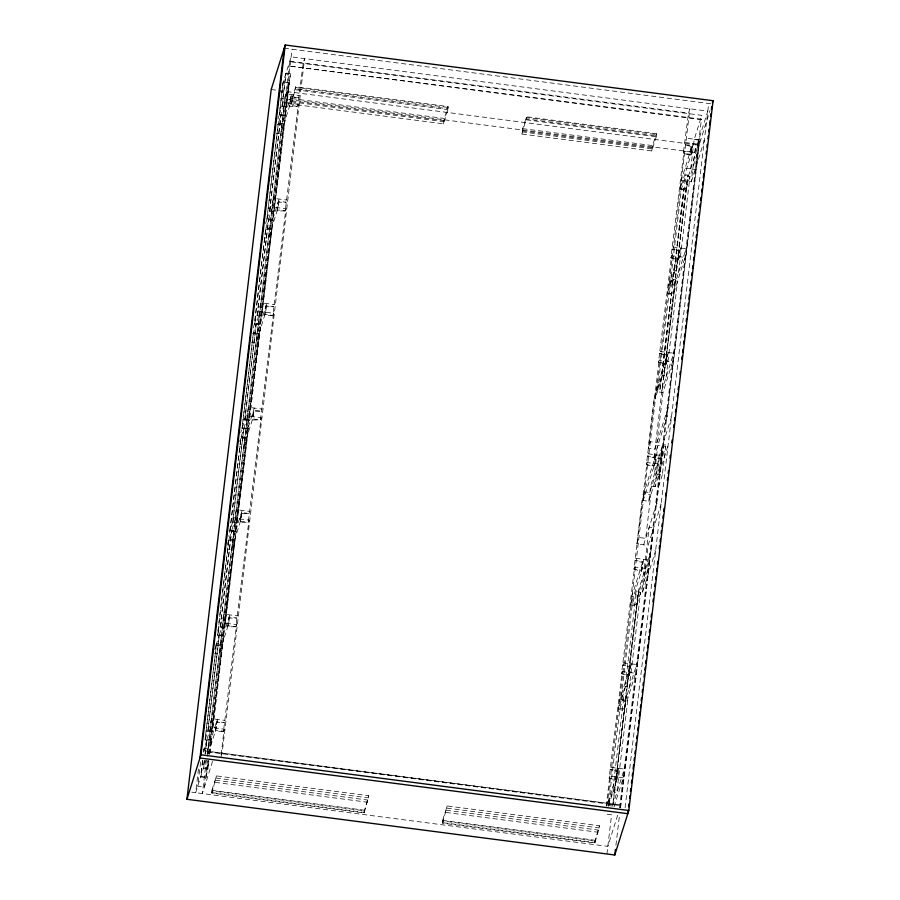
<?xml version="1.0" encoding="UTF-8"?>
<svg xmlns="http://www.w3.org/2000/svg" width="900" height="900" viewBox="0 0 900 900"><rect width="100%" height="100%" fill="white"/><g stroke="black" fill="none" stroke-linecap="round" stroke-linejoin="round"><path stroke-width="0.67" stroke-dasharray="4.5 3.38" d="M198.495 768.971L195.683 792.686L205.976 760.005M200.588 761.985L197.708 786.251L204.424 787.117L207.574 760.624M202.556 760.793L200.632 776.97L206.235 777.701L208.316 760.984M203.67 751.365L203.996 748.665L209.588 749.396L209.115 753.435M210.623 740.689L221.996 644.884L216.394 644.164L205.02 739.957L211.174 740.666L211.433 739.867L206.955 739.283L205.189 754.11M223.031 636.176L234.405 540.382L228.803 539.651L217.429 635.456L223.583 636.165L223.841 635.355L219.352 634.77L207.99 730.575L212.468 731.16L223.841 635.355M229.838 530.944L240.953 437.321L246.555 438.053L235.44 531.675L229.838 530.944L228.172 536.243M253.136 328.084L254.396 324.113L265.77 228.319L271.373 229.039L259.999 324.844M266.805 219.6L278.179 123.806L283.77 124.538L272.396 220.331L266.805 219.6L265.545 223.583M277.954 119.07L279.202 115.099L283.084 82.44L288.855 82.631L283.252 81.9L279.382 114.559L284.974 115.29L288.855 82.631M202.725 760.264L200.801 776.43L206.404 777.161M203.681 752.175L206.696 740.081L205.099 753.559M205.2 739.418L216.562 643.624L219.105 635.58L207.731 731.374L205.2 739.418L210.791 740.149L222.165 644.355L216.562 643.624M228.971 539.123L234.574 539.842L223.2 635.648L217.597 634.916L228.971 539.123L231.514 531.067L235.991 531.653L236.25 530.854L231.761 530.269L220.388 626.062L224.876 626.648L236.25 530.854M230.006 530.404L241.121 436.793L243.664 428.749L232.549 522.36L230.006 530.404L235.609 531.135L246.724 437.524L241.121 436.793M242.156 428.085L253.53 332.28L256.061 324.236L244.688 420.03L242.156 428.085L247.759 428.805L259.132 333.011L253.53 332.28M265.939 227.779L271.541 228.51L260.168 324.304L254.565 323.572L265.939 227.779L268.47 219.735L272.947 220.32L273.206 219.51L268.729 218.925L257.355 314.73L261.832 315.304L273.206 219.51M278.347 123.266L283.939 123.998L272.565 219.803L266.974 219.071L278.347 123.266L280.879 115.222L285.356 115.808L285.615 115.009L281.137 114.424L269.764 210.218L274.241 210.803L285.615 115.009M204.3 760.298L203.333 768.386L207.821 768.971L209.036 760.084M217.597 634.916L220.14 626.873L231.514 531.067M254.565 323.572L257.096 315.529L268.47 219.735M266.974 219.071L269.505 211.028L280.879 115.222M279.382 114.559L281.914 106.515L285.795 73.856L290.272 74.441L290.52 73.642L286.043 73.058L282.173 105.716L286.65 106.301L290.52 73.642M204.39 760.849L203.591 767.587L208.069 768.173M243.911 427.939L248.389 428.524L237.274 522.146L232.796 521.561L243.911 427.939L247.669 416.036L261.101 417.78L248.287 522.259L240.109 522.315L241.132 513.596L249.311 513.551L241.481 512.528L240.446 521.235L248.287 522.259L248.963 520.11L235.519 518.366L231.761 530.269M256.32 323.438L260.798 324.022L249.424 419.816L244.946 419.231L256.32 323.438L260.077 311.524L273.51 313.279L260.426 419.929L252.248 419.985L253.282 411.277L261.461 411.221L253.62 410.197L252.585 418.905L260.426 419.929L261.101 417.78M206.37 760.084L202.399 793.564L213.48 758.396M207.259 753.694L284.85 99.034L286.875 92.599L280.159 91.721M207.18 756.214L289.631 61.684L701.786 115.358L701.269 119.711L289.114 66.038L701.438 119.183L619.335 809.887M208.395 753.93L292.05 49.241M206.235 777.701L208.316 760.174M247.59 429.345L258.964 333.551L253.361 332.82L241.987 428.614L248.141 429.322L248.389 428.524M288.686 83.171L284.805 115.83L279.202 115.099M209.126 754.245L209.756 748.856L204.165 748.125M207.821 768.971L208.778 760.883M209.576 754.144L211.174 740.666M207.731 731.374L212.209 731.959L223.583 636.165M220.14 626.873L224.618 627.457L235.991 531.653M232.549 522.36L237.026 522.945L248.141 429.322M244.688 420.03L249.176 420.615L260.798 324.022M257.096 315.529L261.585 316.114L272.947 220.32M269.505 211.028L273.983 211.612L285.356 115.808M281.914 106.515L286.391 107.1L290.272 74.441M209.835 753.345L211.433 739.867M295.47 88.886L295.875 87.604L448.2 107.438L447.941 109.62L443.452 123.829L291.139 103.995L291.971 98.617L295.729 86.715L448.054 106.549L447.795 108.731L295.47 88.886L295.729 86.715M364.444 810.776L363.938 812.385L211.612 792.551L211.871 790.369L216.439 775.89L368.764 795.724L364.185 812.947L211.86 793.114L212.119 790.942L364.444 810.776L364.185 812.947M291.139 103.995L295.875 87.604M211.86 793.114L216.439 775.89M206.955 739.283L210.701 727.369L224.145 729.124L220.781 757.429L222.143 753.143L304.594 58.613L303.233 62.899L297.652 106.414L289.474 106.459L290.509 97.751L298.688 97.706L290.846 96.683L289.811 105.39L297.652 106.414L298.327 104.265L284.884 102.521L281.137 114.424M224.145 729.124L223.47 731.273L215.629 730.249L216.664 721.541L224.505 722.565L216.326 722.61L215.291 731.317L223.47 731.273L236.554 624.623L223.11 622.867L219.352 634.77M236.554 624.623L235.879 626.76L228.037 625.748L229.072 617.029L236.914 618.053L228.735 618.109L227.7 626.816L235.879 626.76L248.963 520.11M273.51 313.279L272.835 315.428L264.994 314.404L266.029 305.696L273.87 306.72L265.691 306.765L264.656 315.473L272.835 315.428L285.919 208.778L272.475 207.023L268.729 218.925M285.919 208.778L285.244 210.915L277.403 209.891L278.438 201.184L286.279 202.208L278.1 202.264L277.065 210.971L285.244 210.915L298.327 104.265M443.452 123.829L444.296 118.451L448.054 106.549M363.938 812.385L368.764 795.724M526.185 118.935L526.601 117.653L656.516 134.572L656.258 136.744L651.78 150.953L521.854 134.032L522.697 128.666L526.444 116.764L656.37 133.672L656.111 135.855L526.185 118.935L526.444 116.764M595.159 840.825L594.653 842.434L442.339 822.6L442.598 820.418L447.154 805.939L599.479 825.773L594.9 842.996L442.586 823.163L442.845 820.991L595.159 840.825L594.9 842.996M521.854 134.032L526.601 117.653M442.586 823.163L447.154 805.939M651.78 150.953L652.613 145.586L656.37 133.672M594.653 842.434L599.479 825.773M636.919 543.938L642.082 500.4L644.107 493.965L650.835 494.831L645.66 538.38L638.944 537.502L636.919 543.938L648.113 545.4L661.129 504.101L656.651 503.516L643.635 544.815M668.025 407.723L655.009 449.021L648.281 448.144L654.232 398.07L656.258 391.635L662.985 392.512L672.615 361.935L659.183 360.191L658.508 362.329L666 364.421L667.035 355.714L659.531 353.621L671.591 255.679L685.024 257.434M623.25 777.78L609.806 776.036L606.06 807.604L607.41 803.317L689.873 108.788L688.511 113.074L683.314 153.326L690.817 155.419L691.852 146.711L684.349 144.607L692.19 145.631L691.155 154.339L683.314 153.326L683.989 151.178L697.433 152.921M609.806 776.036L609.131 778.174L616.972 779.197L618.008 770.49L610.166 769.466L617.67 771.559L616.635 780.278L609.131 778.174L622.215 671.524L635.659 673.279M622.215 671.524L621.54 673.673L629.381 674.696L630.416 665.989L622.575 664.965L630.079 667.058L629.044 675.765L621.54 673.673L634.624 567.023L648.067 568.778M634.624 567.023L633.949 569.171L641.79 570.184L642.825 561.476L634.984 560.464L642.488 562.556L641.452 571.264L633.949 569.171L647.033 462.521L660.465 464.265M647.033 462.521L646.357 464.659L654.199 465.683L655.222 456.975L647.393 455.951L654.885 458.044L653.861 466.751L646.357 464.659L659.183 360.191M671.591 255.679L670.905 257.827L678.746 258.851L679.781 250.144L671.94 249.12L679.444 251.213L678.409 259.92L670.905 257.827L683.989 151.178M618.39 709.549L619.425 700.841L631.091 663.84L630.056 672.548L618.39 709.549L623.992 710.28L637.009 668.992M630.799 605.048L631.834 596.34L643.5 559.339L642.465 568.046L630.799 605.048L636.401 605.779L649.418 564.48M644.231 491.839L643.207 500.546L654.874 463.534L655.909 454.826L644.231 491.839L649.834 492.559L662.861 451.271M655.346 398.216L656.381 389.509L668.048 352.496L667.024 361.204L655.346 398.216L654.232 398.07M667.755 293.704L668.79 284.996L680.456 247.995L679.421 256.702L667.755 293.704L673.357 294.435L686.374 253.136M680.164 189.203L681.199 180.495L692.865 143.494L691.83 152.201L680.164 189.203L685.766 189.934L698.783 148.635M673.762 293.152L671.524 292.86L660.15 388.654L659.88 389.509L657.641 389.216L669.015 293.423L673.447 279.371L675.686 279.664L663.908 376.751L666.146 377.044L677.52 281.239L675.281 280.957L675.686 279.664M686.171 188.64L683.933 188.347L672.559 284.153L672.289 285.007L670.05 284.715L681.424 188.921L685.845 174.87L688.095 175.162L676.316 272.239L678.555 272.531L689.929 176.737L687.69 176.445L662.389 388.946L660.15 388.654M625.433 700.29L620.944 699.705L632.317 603.911L636.48 590.715L638.719 591.008L613.024 804.791L608.546 804.206L619.92 708.413L624.071 695.216L626.31 695.509L614.531 792.596L616.781 792.889L628.144 697.095L625.905 696.803L626.31 695.509M659.88 389.509L671.524 292.86M672.289 285.007L683.933 188.347M608.546 804.206L612.697 791.021L624.071 695.216M620.944 699.705L625.106 686.509L636.48 590.715M657.641 389.216L662.074 375.165L673.447 279.371M670.05 284.715L674.482 270.664L685.845 174.87M606.926 853.976L611.584 814.793L605.981 814.061M608.445 806.265L617.648 777.06L618.683 768.341L607.016 805.354L612.619 806.085L638.077 591.626L651.094 550.327L655.571 550.913L642.555 592.211L638.077 591.626M642.082 500.4L648.799 501.266L650.61 486.034L663.637 444.735L668.115 445.32L655.087 486.619L658.451 458.314L671.467 417.015L666.99 416.43L653.974 457.729L661.815 458.752L665.696 446.411L657.866 445.387L654.502 473.692L662.344 474.716L665.696 446.411M653.974 457.729L686.801 181.226L699.817 139.928L666.99 416.43M690.289 151.83L691.189 144.214M638.314 592.29L640.553 592.582L629.179 688.376L626.94 688.095L638.719 591.008M662.985 392.512L657.034 442.586L650.317 441.709L648.281 448.144M690.683 168.885L694.181 139.5L701.786 115.358M642.555 592.211L648.113 545.4M681.199 180.495L691.279 181.811L695.678 144.799M658.98 474.277L662.344 445.973M615.926 845.246L619.571 814.579M620.393 807.615L699.03 145.226L709.954 110.599M620.55 807.604L653.692 527.704L649.215 527.119L643.658 573.93L648.135 574.515M656.651 503.516L663.637 444.735M625.095 807.683L708.694 103.5M282.251 85.095L291.15 56.858L707.794 111.116L694.766 152.415L278.134 98.156M282.173 105.716L285.919 93.802L299.363 95.558M286.391 107.1L286.65 106.301M269.764 210.218L273.51 198.315L286.954 200.059M273.983 211.612L274.241 210.803M257.355 314.73L261.113 302.816L274.545 304.571M261.585 316.114L261.832 315.304M240.739 432.596L241.571 429.941M244.946 419.231L248.704 407.329L262.136 409.072M239.704 441.304L240.536 438.649M249.176 420.615L249.424 419.816M232.796 521.561L236.554 509.659L249.998 511.402M227.138 544.961L228.803 539.651M237.026 522.945L237.274 522.146M220.388 626.062L224.145 614.16L237.589 615.915M214.729 649.462L216.394 644.164M224.618 627.457L224.876 626.648M207.99 730.575L211.736 718.661L225.18 720.416M212.209 731.959L212.468 731.16M207.934 753.806L208.699 751.387M208.339 753.367L216.304 728.1L217.339 719.393L207.697 749.959L203.22 749.385M211.612 792.551L212.119 790.942M447.795 108.731L448.2 107.438M656.111 135.855L656.516 134.572M442.339 822.6L442.845 820.991M687.69 176.445L688.095 175.162M691.279 181.811L704.295 140.513L686.374 138.172M687.409 244.429L674.393 285.727L668.79 284.996M675 348.941L661.984 390.229L656.381 389.509M648.799 501.266L661.826 459.979M662.344 474.716L658.451 487.058L650.61 486.034M650.452 555.773L637.425 597.071L631.834 596.34M638.044 660.274L625.028 701.572L619.425 700.841M612.619 806.085L625.635 764.786M614.081 806.861L624.6 773.494M617.692 815.096L607.837 846.36L191.756 792.169M620.089 807.48L620.854 805.061L200.857 750.364M284.22 48.218L712.058 103.939M289.8 61.155L688.511 113.074M694.181 139.5L698.659 140.074L695.171 169.47L685.091 168.154M295.616 89.775L447.941 109.62M526.342 119.824L656.258 136.744M685.024 142.47L698.467 144.214M271.192 89.516L276.424 90.191M279.034 90.54L699.03 145.226M291.971 98.617L444.296 118.451M522.697 128.666L652.613 145.586M291.713 100.8L444.037 120.634M522.439 130.838L652.354 147.757M291.397 101.812L443.711 121.646M522.113 131.861L652.039 148.781M277.403 124.526L281.88 125.111L291.521 94.534L290.486 103.241L280.845 133.819L276.368 133.234M681.424 188.921L683.663 189.214M672.615 246.971L686.059 248.726M674.482 270.664L676.721 270.956M264.994 229.028L269.471 229.612L279.113 199.046L278.077 207.754L268.436 238.32L263.959 237.735M672.559 284.153L674.798 284.445M669.015 293.423L671.254 293.715M660.217 351.484L673.65 353.228M662.074 375.165L664.312 375.457M254.396 324.113L260.55 324.821M252.585 333.54L257.074 334.114L266.704 303.548L265.669 312.255L256.039 342.821L251.55 342.248M648.067 453.803L661.5 455.558M241.301 438.188L244.665 438.626L254.295 408.06L253.271 416.767L243.63 447.334L239.153 446.749M635.659 558.315L649.102 560.059M228.037 540.371L232.515 540.956L242.156 510.379L241.121 519.086L231.48 549.664L227.002 549.079M632.317 603.911L636.806 604.485M623.25 662.816L636.694 664.571M625.106 686.509L627.345 686.801M215.629 644.873L220.106 645.457L229.748 614.891L228.713 623.599L219.071 654.165L214.594 653.58M619.92 708.413L624.398 708.998M610.841 767.329L624.285 769.072M612.697 791.021L614.947 791.314M207.866 751.32L620.021 804.994M207.697 751.86L619.852 805.534M216.18 778.072L368.505 797.906M446.895 808.11L599.22 827.955M215.505 780.21L367.819 800.055M446.22 810.259L598.545 830.092M215.246 782.393L367.56 802.226M445.961 812.441L598.286 832.275M211.871 790.369L364.196 810.202M442.598 820.418L594.911 840.251M659.531 353.621L658.508 362.329L666.337 363.353L667.373 354.645L659.531 353.621"/><path stroke-width="1.35" d="M186.93 799.279L271.192 89.516L285.233 45L713.07 100.721L628.808 810.484L614.768 855L186.93 799.279L200.97 754.774L285.233 45M284.22 48.218L199.958 757.991L627.795 813.701L628.121 810.911M614.768 855L615.431 849.42M628.616 806.738L628.954 803.947M629.606 798.367L629.944 795.577M630.439 791.393L630.765 788.602M631.429 783.023L631.766 780.232M632.261 776.059L632.587 773.269M633.082 769.084L633.589 764.899M634.084 760.714L634.41 757.924M634.905 753.739L635.242 750.96M635.906 745.38L636.232 742.59M636.727 738.405L637.065 735.615M637.717 730.035L638.055 727.245M638.55 723.071L638.887 720.281M639.383 716.096L639.877 711.911M640.373 707.726L640.699 704.936M641.205 700.751L641.531 697.961M642.195 692.393L642.521 689.602M643.016 685.418L643.354 682.627M644.018 677.048L644.344 674.258M644.839 670.072L645.176 667.294M645.671 663.109L645.998 660.319M646.661 654.739L646.999 651.949M647.494 647.764L647.82 644.974M648.484 639.405L648.81 636.615M649.316 632.43L649.643 629.64M650.306 624.06L650.633 621.27M651.127 617.085L651.465 614.295M652.95 601.751L653.288 598.961M653.783 594.776L654.109 591.986M654.773 586.406L655.11 583.627M655.605 579.442L655.931 576.653M656.595 571.072L656.921 568.283M657.428 564.097L657.754 561.308M659.239 548.764L659.576 545.974M660.071 541.789L660.398 538.999M661.061 533.419L661.399 530.629M661.894 526.455L662.22 523.665M662.884 518.085L663.221 515.295M663.716 511.11L664.043 508.32M665.539 495.776L665.865 492.986M667.361 480.431L667.688 477.641M668.183 473.456L668.52 470.678M670.005 458.123L670.331 455.332M671.827 442.789L672.154 439.999M673.65 427.444L673.976 424.654M674.471 420.469L674.809 417.679M675.472 412.11L675.799 409.32M676.294 405.135L676.631 402.345M677.284 396.765L677.621 393.975M678.116 389.79L678.442 387.011M679.939 374.456L680.265 371.666M681.761 359.123L682.087 356.332M682.582 352.147L682.92 349.358M683.584 343.777L683.91 340.988M684.405 336.803L684.742 334.012M685.395 328.444L685.732 325.654M686.227 321.469L686.554 318.679M687.217 313.099L687.555 310.309M688.05 306.124L688.376 303.345M688.871 299.16L689.377 294.975M689.873 290.79L690.199 288M690.694 283.815L691.031 281.025M691.695 275.456L692.021 272.666M692.516 268.481L692.854 265.691M693.518 260.111L693.844 257.321M694.339 253.136L694.676 250.346M695.171 246.172L695.666 241.987M696.161 237.803L696.488 235.013M696.994 230.828L697.489 226.643M697.984 222.458L698.31 219.679M698.805 215.494L699.143 212.704M699.806 207.124L700.133 204.334M700.627 200.149L700.965 197.359M701.629 191.79L701.955 189M702.45 184.815L702.788 182.025M703.283 177.84L703.778 173.655M704.273 169.47L704.599 166.68M705.105 162.506L705.431 159.716M706.095 154.136L706.421 151.346M706.916 147.161L707.254 144.371M707.918 138.791L708.244 136.013M708.739 131.828L709.076 129.037M709.571 124.853L710.066 120.668M710.561 116.483L710.899 113.692M711.394 109.519L711.72 106.729M712.395 102.859L713.07 100.721M200.97 754.774L628.808 810.484"/></g></svg>
